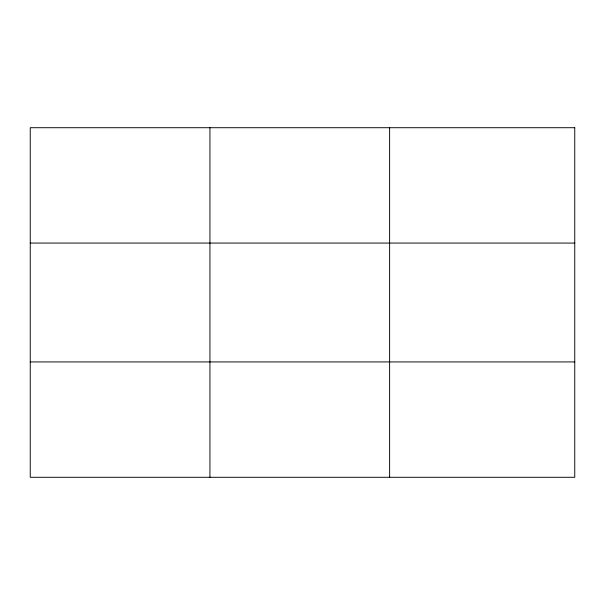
<?xml version="1.0" encoding="UTF-8"?>
<svg xmlns="http://www.w3.org/2000/svg" width="605" height="605" viewBox="0 0 605 605"><rect width="100%" height="100%" fill="white"/><g stroke="black" fill="none" stroke-linecap="round" stroke-linejoin="round"><path stroke-width="0.91" d="M209.935 477.292L209.935 127.708M389.62 477.292L389.62 127.708M30.25 243.074L574.75 243.074M30.25 361.926L574.75 361.926M574.75 127.708L574.75 477.292L30.25 477.292L30.25 127.708L574.75 127.708"/></g></svg>
